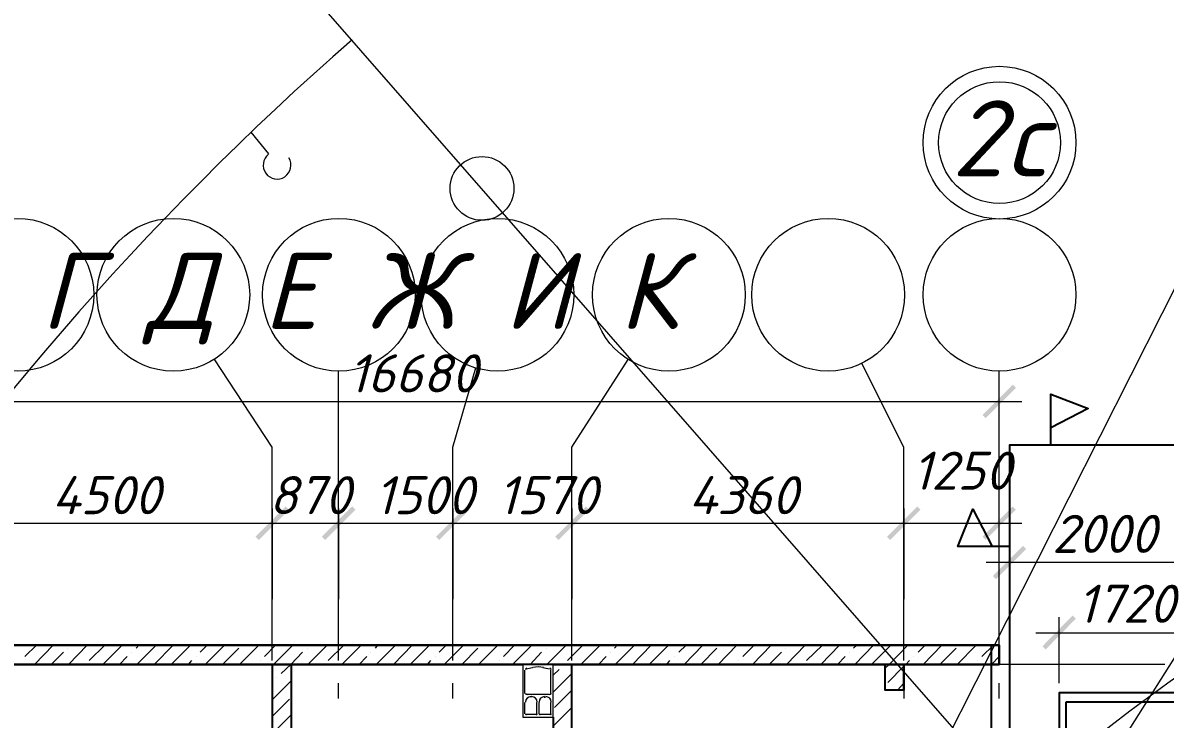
# Model space of a CAD drawing. Header units: millimetres. Extents: x 2279 to 5236, y 896 to 2828.
# Drawn here: x 4466.4 to 4541.4, y 1894.7 to 1940.4 of the extents above; entities that cross this region are included whole.
import ezdxf

# ---------------------------------------------------------------- set-up
doc = ezdxf.new("R2010")
doc.units = ezdxf.units.MM
for name, color, linetype in [('PDF _!!ОСНОВНАЯ', 7, 'Continuous'), ('PDF _!!ТОНКАЯ', 7, 'Continuous'), ('PDF _0', 7, 'Continuous'), ('PDF _2020-02-11_АР_Секция_1 - План этажа - Уровень 2$0$S-COLS', 7, 'Continuous'), ('PDF _Текст', 7, 'Continuous')]:
    doc.layers.add(name, color=color, linetype=linetype)
doc.styles.add('PDF ISOCPEUR Italic', font='isocpeui.ttf')

msp = doc.modelspace()

# ---------------------------------------------------------------- linework, layer by layer
at = {"layer": 'PDF _!!ОСНОВНАЯ', "lineweight": 20}
msp.add_circle((4496.542, 1929.552), 2.096, dxfattribs=at)
at = {"layer": 'PDF _!!ТОНКАЯ', "lineweight": 20}
for points in [[(4481.365, 1933.256), (4482.508, 1931.817)], [(4524.927, 1889.101), (4547.322, 1933.426), (4577.21, 1933.426)], [(4538.644, 1893.335), (4557.567, 1923.308), (4580.259, 1923.308)], [(4482.762, 1898.542), (4482.762, 1912.555), (4478.952, 1918.355)], [(4502.447, 1898.542), (4502.447, 1912.555), (4506.131, 1918.312)], [(4524.25, 1898.542), (4524.25, 1912.555), (4521.498, 1918.058)], [(4487.122, 1898.542), (4487.122, 1912.555), (4487.122, 1917.55)], [(4494.615, 1898.542), (4494.615, 1912.555), (4496.14, 1917.762)], [(4530.515, 1898.542), (4530.515, 1912.555), (4530.515, 1917.55)], [(4530.515, 1910.565), (4530.515, 1916.534)], [(4445.634, 1915.561), (4531.997, 1915.561)], [(4530.515, 1902.564), (4530.515, 1908.533)], [(4458.758, 1907.559), (4484.243, 1907.559)], [(4481.28, 1907.559), (4488.604, 1907.559)], [(4485.598, 1907.559), (4496.097, 1907.559)], [(4493.134, 1907.559), (4503.971, 1907.559)], [(4500.966, 1907.559), (4525.774, 1907.559)], [(4522.768, 1907.559), (4531.997, 1907.559)], [(4531.193, 1899.981), (4531.193, 1905.951)], [(4544.443, 1904.977), (4529.669, 1904.977)], [(4534.452, 1897.06), (4534.452, 1901.378)], [(4532.928, 1900.362), (4544.443, 1900.362)], [(4466.505, 1898.796), (4467.267, 1899.558)], [(4467.14, 1898.288), (4468.368, 1899.558)], [(4469.342, 1899.346), (4469.342, 1899.346)], [(4469.384, 1898.288), (4470.612, 1899.558)], [(4470.739, 1898.542), (4471.755, 1899.558)], [(4471.628, 1898.288), (4472.898, 1899.558)], [(4473.829, 1899.346), (4473.998, 1899.558)], [(4473.871, 1898.288), (4475.142, 1899.558)], [(4475.015, 1898.288), (4476.242, 1899.558)], [(4476.115, 1898.288), (4477.385, 1899.558)], [(4478.02, 1899.092), (4478.486, 1899.558)], [(4478.359, 1898.288), (4479.629, 1899.558)], [(4479.502, 1898.288), (4480.56, 1899.346)], [(4480.603, 1898.288), (4481.873, 1899.558)], [(4482.254, 1898.796), (4482.973, 1899.558)], [(4482.762, 1898.203), (4482.846, 1898.288), (4484.116, 1899.558)], [(4485.048, 1899.346), (4485.048, 1899.346)], [(4485.09, 1898.288), (4486.36, 1899.558)], [(4486.445, 1898.542), (4487.461, 1899.558)], [(4487.334, 1898.288), (4488.604, 1899.558)], [(4489.535, 1899.346), (4489.705, 1899.558)], [(4489.578, 1898.288), (4490.848, 1899.558)], [(4490.721, 1898.288), (4491.948, 1899.558)], [(4491.821, 1898.288), (4493.091, 1899.558)], [(4493.726, 1899.092), (4494.192, 1899.558)], [(4494.065, 1898.288), (4495.335, 1899.558)], [(4495.208, 1898.288), (4496.267, 1899.346)], [(4496.309, 1898.288), (4497.579, 1899.558)], [(4497.96, 1898.796), (4498.68, 1899.558)], [(4498.553, 1898.288), (4499.823, 1899.558)], [(4500.754, 1899.346), (4500.754, 1899.346)], [(4500.796, 1898.288), (4502.066, 1899.558)], [(4502.151, 1898.542), (4503.167, 1899.558)], [(4503.04, 1898.288), (4504.31, 1899.558)], [(4505.241, 1899.346), (4505.411, 1899.558)], [(4505.284, 1898.288), (4506.554, 1899.558)], [(4506.427, 1898.288), (4507.655, 1899.558)], [(4507.528, 1898.288), (4508.798, 1899.558)], [(4509.475, 1899.092), (4509.941, 1899.558)], [(4509.814, 1898.288), (4511.041, 1899.558)], [(4510.914, 1898.288), (4511.973, 1899.346)], [(4512.057, 1898.288), (4513.285, 1899.558)], [(4513.666, 1898.796), (4514.428, 1899.558)], [(4514.301, 1898.288), (4515.529, 1899.558)], [(4516.46, 1899.346), (4516.46, 1899.346)], [(4516.545, 1898.288), (4517.773, 1899.558)], [(4517.857, 1898.542), (4518.916, 1899.558)], [(4518.789, 1898.288), (4520.016, 1899.558)], [(4520.948, 1899.346), (4521.159, 1899.558)], [(4521.032, 1898.288), (4522.26, 1899.558)], [(4522.133, 1898.288), (4523.403, 1899.558)], [(4523.022, 1898.034), (4523.276, 1898.288), (4524.504, 1899.558)], [(4525.181, 1899.092), (4525.647, 1899.558)], [(4525.52, 1898.288), (4526.748, 1899.558)], [(4526.621, 1898.288), (4527.679, 1899.346)], [(4527.764, 1898.288), (4528.991, 1899.558)], [(4529.372, 1898.796), (4530.134, 1899.558)], [(4468.241, 1898.288), (4469.045, 1899.092)], [(4472.728, 1898.288), (4473.236, 1898.796)], [(4473.533, 1899.092), (4473.533, 1899.092)], [(4477.258, 1898.288), (4477.47, 1898.542)], [(4477.766, 1898.796), (4477.766, 1898.796)], [(4481.957, 1898.542), (4481.957, 1898.542)], [(4483.354, 1897.695), (4483.989, 1898.288), (4484.751, 1899.092)], [(4488.477, 1898.288), (4488.985, 1898.796)], [(4489.239, 1899.092), (4489.239, 1899.092)], [(4492.964, 1898.288), (4493.176, 1898.542)], [(4493.472, 1898.796), (4493.472, 1898.796)], [(4497.664, 1898.542), (4497.664, 1898.542)], [(4499.696, 1898.288), (4500.458, 1899.092)], [(4504.183, 1898.288), (4504.691, 1898.796)], [(4504.987, 1899.092), (4504.987, 1899.092)], [(4508.671, 1898.288), (4508.882, 1898.542)], [(4509.179, 1898.796), (4509.179, 1898.796)], [(4513.37, 1898.542), (4513.37, 1898.542)], [(4515.402, 1898.288), (4516.206, 1899.092)], [(4519.889, 1898.288), (4520.397, 1898.796)], [(4520.694, 1899.092), (4520.694, 1899.092)], [(4524.377, 1898.288), (4524.631, 1898.542)], [(4524.885, 1898.796), (4524.885, 1898.796)], [(4529.118, 1898.542), (4529.118, 1898.542)], [(4530.007, 1898.288), (4530.515, 1898.796)], [(4469.765, 1898.288), (4455.117, 1898.288), (4441.104, 1898.288)], [(4472.263, 1898.288), (4471.247, 1898.288)], [(4493.769, 1898.288), (4473.787, 1898.288)], [(4496.267, 1898.288), (4495.25, 1898.288)], [(4517.773, 1898.288), (4497.748, 1898.288)], [(4501.22, 1897.568), (4501.601, 1897.949)], [(4501.897, 1898.246), (4501.897, 1898.246)], [(4520.27, 1898.288), (4519.254, 1898.288)], [(4541.395, 1898.288), (4536.4, 1898.288), (4521.752, 1898.288)], [(4523.191, 1897.103), (4524.25, 1898.161)], [(4482.762, 1895.96), (4484.032, 1897.23)], [(4482.762, 1897.103), (4482.804, 1897.103)], [(4482.762, 1896.044), (4482.762, 1897.06)], [(4483.058, 1897.399), (4483.058, 1897.399)], [(4487.122, 1896.044), (4487.122, 1897.06)], [(4494.615, 1896.044), (4494.615, 1897.06)], [(4501.22, 1896.468), (4502.447, 1897.695)], [(4502.447, 1896.044), (4502.447, 1897.06)], [(4523.826, 1896.595), (4524.25, 1897.06), (4524.25, 1896.044)], [(4530.515, 1896.044), (4530.515, 1897.06)], [(4501.304, 1895.452), (4502.447, 1896.595)], [(4482.762, 1894.859), (4483.905, 1896.002)], [(4482.762, 1893.716), (4484.032, 1894.986)], [(4501.22, 1894.224), (4502.447, 1895.452)]]:
    msp.add_lwpolyline(points, dxfattribs=at)
at = {"layer": 'PDF _!!ТОНКАЯ', "lineweight": 25}
for points in [[(4533.902, 1912.682), (4533.902, 1916.026), (4536.357, 1915.095), (4533.902, 1913.825)], [(4531.193, 1884.148), (4531.193, 1862.684), (4566.246, 1862.684), (4566.246, 1912.682), (4531.193, 1912.682), (4531.193, 1890.837)], [(4531.193, 1906.035), (4527.806, 1906.035), (4528.78, 1908.491), (4530.05, 1906.035)], [(4530.007, 1850.534), (4530.007, 1866.198), (4530.515, 1866.198), (4530.515, 1867.299), (4530.896, 1867.299), (4530.896, 1882.793), (4530.515, 1882.793), (4530.515, 1883.894), (4530.007, 1883.894), (4530.007, 1899.558), (4454.525, 1899.558), (4454.525, 1881.947), (4454.016, 1881.947), (4454.016, 1880.677), (4453.593, 1880.677), (4453.593, 1867.934), (4454.016, 1867.934), (4454.016, 1865.69), (4447.116, 1865.69), (4447.116, 1847.698)], [(4501.22, 1894.817), (4501.22, 1889.101), (4502.447, 1889.101), (4502.447, 1898.288), (4501.22, 1898.288), (4530.515, 1898.288), (4530.515, 1899.558), (4448.005, 1899.558), (4448.005, 1898.288), (4499.23, 1898.288)], [(4521.921, 1899.558), (4530.515, 1899.558), (4530.515, 1898.288), (4524.504, 1898.288)], [(4524.25, 1896.595), (4524.25, 1898.288)]]:
    msp.add_lwpolyline(points, dxfattribs=at)
at = {"layer": 'PDF _!!ТОНКАЯ', "lineweight": 20}
for points in [[(4482.762, 1908.533), (4482.762, 1902.564)], [(4487.122, 1908.533), (4487.122, 1902.564)], [(4494.615, 1908.533), (4494.615, 1902.564)], [(4502.447, 1908.533), (4502.447, 1902.564)], [(4524.25, 1908.533), (4524.25, 1902.564)]]:
    msp.add_lwpolyline(points, close=True, dxfattribs=at)
at = {"layer": 'PDF _!!ТОНКАЯ', "lineweight": 25}
for points in [[(4530.515, 1899.558), (4530.515, 1898.288), (4448.005, 1898.288), (4448.005, 1899.558)], [(4484.032, 1889.101), (4484.032, 1898.288), (4482.762, 1898.288), (4482.762, 1889.101)], [(4524.25, 1896.595), (4523.022, 1896.595), (4523.022, 1898.288), (4524.25, 1898.288)], [(4542.962, 1878.941), (4542.962, 1896.425), (4534.452, 1896.425), (4534.452, 1878.941)], [(4534.918, 1895.833), (4542.411, 1895.833), (4542.411, 1890.837), (4534.918, 1890.837)]]:
    msp.add_lwpolyline(points, close=True, dxfattribs=at)
at = {"layer": 'PDF _!!ТОНКАЯ', "lineweight": 20}
for centre, radius in [((4530.536, 1932.558), 5.017), ((4530.536, 1932.558), 4.001), ((4466.018, 1922.567), 5.017), ((4476.263, 1922.567), 5.017), ((4487.143, 1922.567), 5.017), ((4497.558, 1922.567), 5.017), ((4508.819, 1922.567), 5.017), ((4519.275, 1922.567), 5.017), ((4530.536, 1922.567), 5.017)]:
    msp.add_circle(centre, radius, dxfattribs=at)
msp.add_arc((4483.079, 1931.076), 0.91, 127.51825, 32.32718, dxfattribs=at)
at = {"layer": 'PDF _0', "lineweight": 20}
msp.add_lwpolyline([(4798.621, 1632.595), (4616.328, 1792.494), (4459.012, 1972.416)], dxfattribs=at)
msp.add_lwpolyline([(4488.01, 1939.323, 0.279769), (4426.921, 1746.34, 0.279819), (4569.93, 1603.107, 0.279869), (4762.953, 1663.951)], format="xyb", dxfattribs=at)
msp.add_arc((4616.349, 1792.515), 128.507, 318.74634, 131.16578, dxfattribs=at)
at = {"layer": 'PDF _0', "transparency": 33554559}
for points in [[(4529.415, 1914.671), (4529.626, 1914.46), (4531.404, 1916.661)], [(4529.626, 1914.46), (4531.404, 1916.661), (4531.616, 1916.45)], [(4481.661, 1906.67), (4481.873, 1906.459), (4483.651, 1908.66)], [(4483.651, 1908.66), (4481.873, 1906.459), (4481.661, 1906.67)], [(4481.873, 1906.459), (4483.651, 1908.66), (4483.862, 1908.448)], [(4483.862, 1908.448), (4483.651, 1908.66), (4481.873, 1906.459)], [(4486.022, 1906.67), (4486.233, 1906.459), (4488.011, 1908.66)], [(4488.011, 1908.66), (4486.233, 1906.459), (4486.022, 1906.67)], [(4486.233, 1906.459), (4488.011, 1908.66), (4488.223, 1908.448)], [(4488.223, 1908.448), (4488.011, 1908.66), (4486.233, 1906.459)], [(4493.515, 1906.67), (4493.726, 1906.459), (4495.505, 1908.66)], [(4495.505, 1908.66), (4493.726, 1906.459), (4493.515, 1906.67)], [(4493.726, 1906.459), (4495.505, 1908.66), (4495.716, 1908.448)], [(4495.716, 1908.448), (4495.505, 1908.66), (4493.726, 1906.459)], [(4501.347, 1906.67), (4501.558, 1906.459), (4503.379, 1908.66)], [(4503.379, 1908.66), (4501.558, 1906.459), (4501.347, 1906.67)], [(4501.558, 1906.459), (4503.379, 1908.66), (4503.59, 1908.448)], [(4503.59, 1908.448), (4503.379, 1908.66), (4501.558, 1906.459)], [(4523.149, 1906.67), (4523.361, 1906.459), (4525.139, 1908.66)], [(4525.139, 1908.66), (4523.361, 1906.459), (4523.149, 1906.67)], [(4523.361, 1906.459), (4525.139, 1908.66), (4525.35, 1908.448)], [(4525.35, 1908.448), (4525.139, 1908.66), (4523.361, 1906.459)], [(4529.415, 1906.67), (4529.626, 1906.459), (4531.404, 1908.66)], [(4529.626, 1906.459), (4531.404, 1908.66), (4531.616, 1908.448)], [(4532.082, 1906.078), (4530.304, 1903.876), (4530.092, 1904.088)], [(4532.293, 1905.866), (4532.082, 1906.078), (4530.304, 1903.876)], [(4535.341, 1901.505), (4533.563, 1899.262), (4533.352, 1899.473)], [(4535.553, 1901.294), (4535.341, 1901.505), (4533.563, 1899.262)]]:
    msp.add_solid(points, dxfattribs=at)
at = {"layer": 'PDF _2020-02-11_АР_Секция_1 - План этажа - Уровень 2$0$S-COLS', "lineweight": 9}
msp.add_lwpolyline([(4501.22, 1894.817), (4501.22, 1898.288), (4499.23, 1898.288), (4499.23, 1894.817)], close=True, dxfattribs=at)
for points in [[(4499.357, 1896.383), (4499.357, 1897.907)], [(4499.442, 1897.992), (4499.865, 1898.076)], [(4500.542, 1898.076), (4500.966, 1897.992)], [(4501.05, 1897.907), (4501.05, 1896.383)], [(4500.966, 1896.298), (4499.484, 1896.298)], [(4499.357, 1895.028), (4499.357, 1895.79)], [(4499.738, 1896.129), (4499.78, 1896.129)], [(4500.119, 1895.79), (4500.119, 1895.028)], [(4500.288, 1895.028), (4500.288, 1895.79)], [(4500.627, 1896.129), (4500.712, 1896.129)], [(4501.05, 1895.79), (4501.05, 1895.028)], [(4500.077, 1894.986), (4499.442, 1894.986)], [(4501.008, 1894.986), (4500.331, 1894.986)]]:
    msp.add_lwpolyline(points, dxfattribs=at)
for centre, radius, start, end in [((4499.505, 1897.928), 0.106, 99.99768, 180.00005), ((4500.225, 1896.108), 2.011, 80.0024, 99.9976), ((4500.987, 1897.928), 0.106, 359.99995, 80.00232), ((4499.505, 1896.404), 0.106, 180.00005, 269.99995), ((4500.987, 1896.404), 0.106, 270.00005, 359.99995), ((4499.759, 1895.811), 0.36, 90, 180), ((4499.801, 1895.811), 0.36, 0, 90), ((4500.648, 1895.811), 0.36, 90, 180), ((4500.733, 1895.811), 0.36, 0, 90), ((4499.463, 1895.049), 0.0635, 179.99986, 270.00014), ((4500.098, 1895.049), 0.0635, 269.99986, 0.00014), ((4500.352, 1895.049), 0.0635, 179.99986, 270.00014), ((4501.029, 1895.049), 0.0635, 269.99986, 0.00014)]:
    msp.add_arc(centre, radius, start, end, dxfattribs=at)

# ---------------------------------------------------------------- texts
at = {"layer": 'PDF _Текст', "attachment_point": 7, "style": 'PDF ISOCPEUR Italic'}
for s, insert, char_height in [('2c', (4527.383, 1930.335), 4.9998), ('А Б В Г Д Е Ж И К', (4445.211, 1919.298), 4.99978), ('16680', (4487.757, 1916.153), 2.4999), ('1250', (4524.8, 1909.761), 2.4999), ('4500', (4468.283, 1908.152), 2.4999), ('870 1500 1570', (4482.55, 1908.152), 2.49989), ('4360', (4510.11, 1908.152), 2.4999), ('2000', (4533.987, 1905.612), 2.4999), ('1720', (4535.638, 1901.02), 2.4999)]:
    msp.add_mtext(s, dxfattribs=dict(at, insert=insert, char_height=char_height))

doc.saveas('drawing.dxf')
